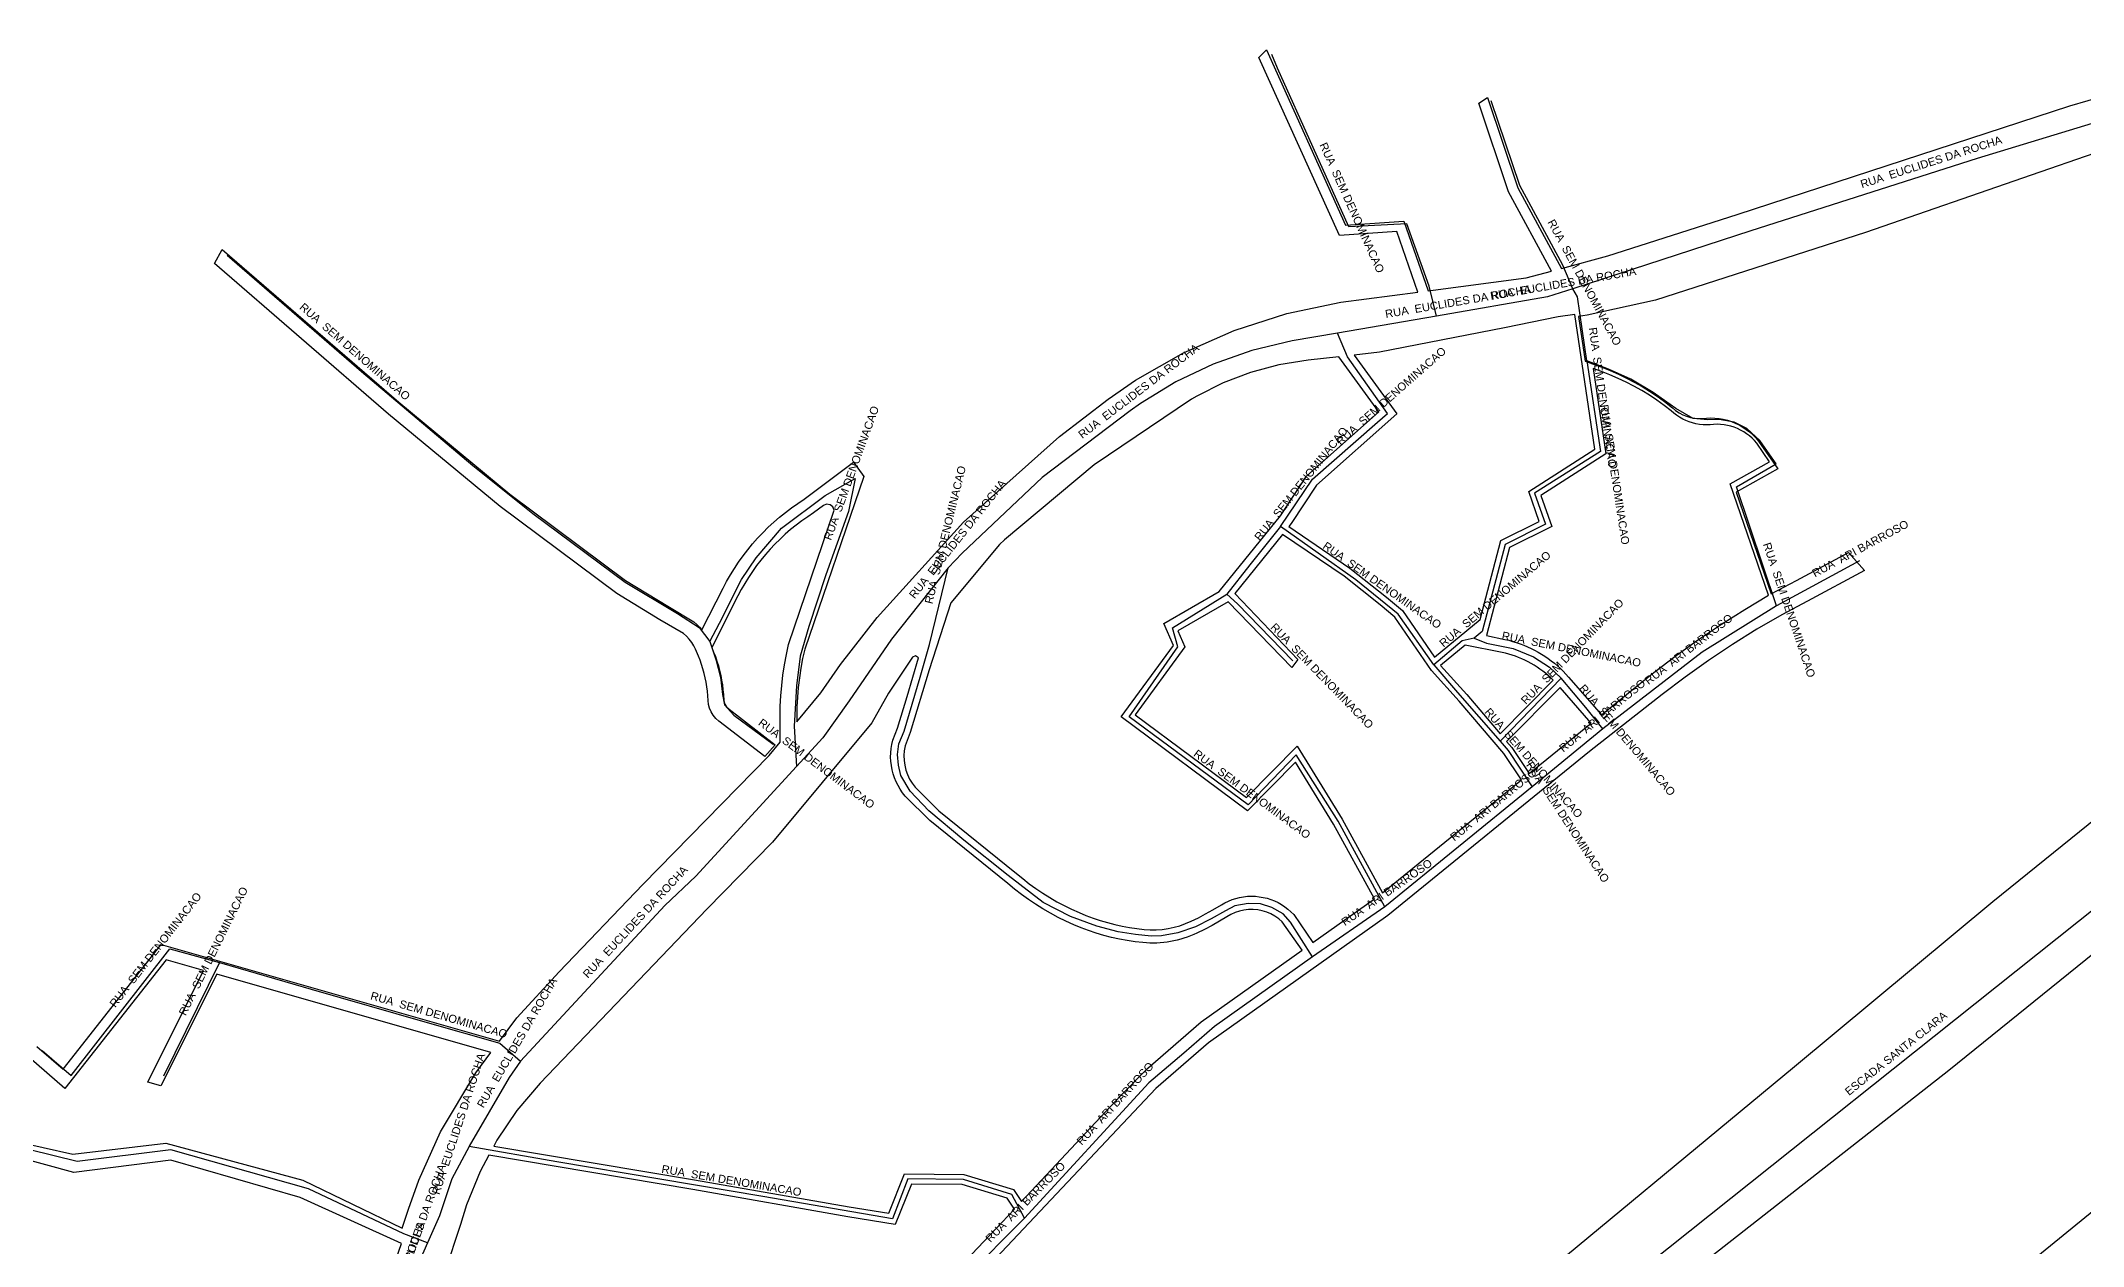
# Model space of a CAD drawing. Header units: millimetres. Extents: x 617751 to 636088, y 68402 to 77988.
# Drawn here: x 628603.1 to 628909.4, y 72111.1 to 72291.9 of the extents above; entities that cross this region are included whole.
import ezdxf

# ---------------------------------------------------------------- set-up
doc = ezdxf.new("R2010")
doc.units = ezdxf.units.MM
doc.header["$LTSCALE"] = 3
doc.header["$MEASUREMENT"] = 0
doc.layers.add('ALINHAMENTO PREDIAL', color=120, linetype='Continuous')
doc.layers.add('NOME LOGRADOURO', color=252, linetype='Continuous')
doc.styles.get("Standard").update_dxf_attribs({"font": 'arial.ttf'})

msp = doc.modelspace()

# ---------------------------------------------------------------- linework, layer by layer
at = {"layer": 'ALINHAMENTO PREDIAL'}
for points in [[(628602.5, 72141.04), (628606.45, 72137.64), (628621.15, 72156.34), (628671.9, 72141.85), (628674.52, 72145.34), (628680.85, 72152.24), (628693.4, 72165.34), (628712.33, 72184.67), (628713.98, 72186.69), (628713.98, 72190.55), (628714.01, 72192.1), (628714.09, 72193.66), (628714.22, 72195.21), (628714.4, 72196.75), (628714.64, 72198.29), (628714.93, 72199.82), (628715.26, 72201.33), (628722.07, 72221.5), (628721.88, 72221.98), (628721.47, 72222.3), (628720.96, 72222.37), (628720.48, 72222.17), (628719.01, 72221.07), (628718.12, 72220.49), (628717.24, 72219.88), (628716.39, 72219.24), (628715.56, 72218.57), (628714.75, 72217.87), (628713.97, 72217.15), (628713.21, 72216.4), (628712.48, 72215.62), (628711.78, 72214.83), (628711.1, 72214), (628710.45, 72213.16), (628709.83, 72212.29), (628709.24, 72211.4), (628708.68, 72210.5), (628708.15, 72209.57), (628707.65, 72208.63), (628703.73, 72200.87), (628704.01, 72200.2), (628704.27, 72199.51), (628704.5, 72198.82), (628704.72, 72198.12), (628704.9, 72197.42), (628705.07, 72196.71), (628705.21, 72195.99), (628705.32, 72195.27), (628705.41, 72194.54), (628705.48, 72193.82), (628705.55, 72192.88), (628705.7, 72192.4), (628705.96, 72191.97), (628706.32, 72191.62), (628713.22, 72186.31), (628711.67, 72184.53), (628704.77, 72189.85), (628704.33, 72190.26), (628703.96, 72190.72), (628703.65, 72191.24), (628703.41, 72191.78), (628703.25, 72192.36), (628703.17, 72192.95), (628703.13, 72193.63), (628703.07, 72194.32), (628702.98, 72194.99), (628702.87, 72195.67), (628702.74, 72196.34), (628702.58, 72197.01), (628702.4, 72197.67), (628702.2, 72198.32), (628701.97, 72198.97), (628701.72, 72199.6), (628701.31, 72200.61), (628701.04, 72201.14), (628700.72, 72201.65), (628700.35, 72202.13), (628699.94, 72202.57), (628699.49, 72202.96), (628695.93, 72205.03), (628689.49, 72208.97), (628672, 72222.01), (628655.27, 72235.89), (628629.14, 72258.47), (628630.3, 72260.58), (628656.79, 72237.68), (628673.45, 72223.86), (628690.81, 72210.92), (628697.12, 72207.06), (628701.05, 72204.73), (628701.48, 72204.35), (628701.89, 72203.95), (628702.26, 72203.52), (628705.42, 72209.76), (628705.95, 72210.77), (628706.52, 72211.76), (628707.12, 72212.74), (628707.76, 72213.69), (628708.42, 72214.62), (628709.12, 72215.53), (628709.84, 72216.41), (628710.6, 72217.27), (628711.38, 72218.1), (628712.19, 72218.91), (628713.03, 72219.69), (628713.9, 72220.44), (628714.79, 72221.15), (628715.7, 72221.84), (628716.63, 72222.5), (628717.59, 72223.13), (628724.98, 72228.7), (628726.54, 72226.51), (628717.67, 72200.64), (628717.35, 72199.22), (628717.09, 72197.79), (628716.87, 72196.35), (628716.7, 72194.9), (628716.58, 72193.45), (628716.51, 72192), (628716.48, 72190.55), (628716.48, 72189.74), (628720.07, 72194.11), (628723.04, 72198.34), (628728.51, 72205.38), (628741.47, 72219.66), (628755.86, 72232.5), (628763.19, 72238.14), (628767.28, 72240.96), (628774.47, 72245.08), (628782.05, 72248.42), (628789.95, 72250.96), (628798.06, 72252.65), (628809.63, 72254.18), (628806.45, 72263.24), (628797.84, 72262.66), (628785.79, 72289.36), (628786.93, 72290.49), (628798.78, 72264.23), (628807.49, 72264.82), (628811.15, 72254.38), (628825.87, 72256.32), (628829.66, 72257.34), (628823.23, 72269.21), (628818.77, 72282.53), (628820.08, 72283.35), (628824.61, 72269.81), (628831.15, 72257.74), (628838.08, 72259.59), (628857.49, 72265.83), (628907.4, 72282.11), (628921.15, 72286.09)], [(628602.5, 72141.04), (628606.45, 72137.64), (628621.15, 72156.34), (628671.9, 72141.85), (628674.52, 72145.34), (628680.85, 72152.24), (628693.4, 72165.34), (628712.33, 72184.67), (628713.98, 72186.69), (628713.98, 72190.55), (628714.01, 72192.1), (628714.09, 72193.66), (628714.22, 72195.21), (628714.4, 72196.75), (628714.64, 72198.29), (628714.93, 72199.82), (628715.26, 72201.33), (628722.07, 72221.5), (628721.88, 72221.98), (628721.47, 72222.3), (628720.96, 72222.37), (628720.48, 72222.17), (628719.01, 72221.07), (628718.12, 72220.49), (628717.24, 72219.88), (628716.39, 72219.24), (628715.56, 72218.57), (628714.75, 72217.87), (628713.97, 72217.15), (628713.21, 72216.4), (628712.48, 72215.62), (628711.78, 72214.83), (628711.1, 72214), (628710.45, 72213.16), (628709.83, 72212.29), (628709.24, 72211.4), (628708.68, 72210.5), (628708.15, 72209.57), (628707.65, 72208.63), (628703.73, 72200.87), (628704.01, 72200.2), (628704.27, 72199.51), (628704.5, 72198.82), (628704.72, 72198.12), (628704.9, 72197.42), (628705.07, 72196.71), (628705.21, 72195.99), (628705.32, 72195.27), (628705.41, 72194.54), (628705.48, 72193.82), (628705.55, 72192.88), (628705.7, 72192.4), (628705.96, 72191.97), (628706.32, 72191.62), (628713.22, 72186.31), (628711.67, 72184.53), (628704.77, 72189.85), (628704.33, 72190.26), (628703.96, 72190.72), (628703.65, 72191.24), (628703.41, 72191.78), (628703.25, 72192.36), (628703.17, 72192.95), (628703.13, 72193.63), (628703.07, 72194.32), (628702.98, 72194.99), (628702.87, 72195.67), (628702.74, 72196.34), (628702.58, 72197.01), (628702.4, 72197.67), (628702.2, 72198.32), (628701.97, 72198.97), (628701.72, 72199.6), (628701.31, 72200.61), (628701.04, 72201.14), (628700.72, 72201.65), (628700.35, 72202.13), (628699.94, 72202.57), (628699.49, 72202.96), (628695.93, 72205.03), (628689.49, 72208.97), (628672, 72222.01), (628655.27, 72235.89), (628629.14, 72258.47), (628630.3, 72260.58), (628656.79, 72237.68), (628673.45, 72223.86), (628690.81, 72210.92), (628697.12, 72207.06), (628701.05, 72204.73), (628701.48, 72204.35), (628701.89, 72203.95), (628702.26, 72203.52), (628705.42, 72209.76), (628705.95, 72210.77), (628706.52, 72211.76), (628707.12, 72212.74), (628707.76, 72213.69), (628708.42, 72214.62), (628709.12, 72215.53), (628709.84, 72216.41), (628710.6, 72217.27), (628711.38, 72218.1), (628712.19, 72218.91), (628713.03, 72219.69), (628713.9, 72220.44), (628714.79, 72221.15), (628715.7, 72221.84), (628716.63, 72222.5), (628717.59, 72223.13), (628724.98, 72228.7), (628726.54, 72226.51), (628717.67, 72200.64), (628717.35, 72199.22), (628717.09, 72197.79), (628716.87, 72196.35), (628716.7, 72194.9), (628716.58, 72193.45), (628716.51, 72192), (628716.48, 72190.55), (628716.48, 72189.74), (628720.07, 72194.11), (628723.04, 72198.34), (628728.51, 72205.38), (628741.47, 72219.66), (628755.86, 72232.5), (628763.19, 72238.14), (628767.28, 72240.96), (628774.47, 72245.08), (628782.05, 72248.42), (628789.95, 72250.96), (628798.06, 72252.65), (628809.63, 72254.18), (628806.45, 72263.24), (628797.84, 72262.66), (628785.79, 72289.36), (628786.93, 72290.49), (628798.78, 72264.23), (628807.49, 72264.82), (628811.15, 72254.38), (628825.87, 72256.32), (628829.66, 72257.34), (628823.23, 72269.21), (628818.77, 72282.53), (628820.08, 72283.35), (628824.61, 72269.81), (628831.15, 72257.74), (628838.08, 72259.59), (628857.49, 72265.83), (628907.4, 72282.11), (628921.15, 72286.09)], [(628602.5, 72141.04), (628606.45, 72137.64), (628621.15, 72156.34), (628671.9, 72141.85), (628674.52, 72145.34), (628680.85, 72152.24), (628693.4, 72165.34), (628712.33, 72184.67), (628713.98, 72186.69), (628713.98, 72190.55), (628714.01, 72192.1), (628714.09, 72193.66), (628714.22, 72195.21), (628714.4, 72196.75), (628714.64, 72198.29), (628714.93, 72199.82), (628715.26, 72201.33), (628722.07, 72221.5), (628721.88, 72221.98), (628721.47, 72222.3), (628720.96, 72222.37), (628720.48, 72222.17), (628719.01, 72221.07), (628718.12, 72220.49), (628717.24, 72219.88), (628716.39, 72219.24), (628715.56, 72218.57), (628714.75, 72217.87), (628713.97, 72217.15), (628713.21, 72216.4), (628712.48, 72215.62), (628711.78, 72214.83), (628711.1, 72214), (628710.45, 72213.16), (628709.83, 72212.29), (628709.24, 72211.4), (628708.68, 72210.5), (628708.15, 72209.57), (628707.65, 72208.63), (628703.73, 72200.87), (628704.01, 72200.2), (628704.27, 72199.51), (628704.5, 72198.82), (628704.72, 72198.12), (628704.9, 72197.42), (628705.07, 72196.71), (628705.21, 72195.99), (628705.32, 72195.27), (628705.41, 72194.54), (628705.48, 72193.82), (628705.55, 72192.88), (628705.7, 72192.4), (628705.96, 72191.97), (628706.32, 72191.62), (628713.22, 72186.31), (628711.67, 72184.53), (628704.77, 72189.85), (628704.33, 72190.26), (628703.96, 72190.72), (628703.65, 72191.24), (628703.41, 72191.78), (628703.25, 72192.36), (628703.17, 72192.95), (628703.13, 72193.63), (628703.07, 72194.32), (628702.98, 72194.99), (628702.87, 72195.67), (628702.74, 72196.34), (628702.58, 72197.01), (628702.4, 72197.67), (628702.2, 72198.32), (628701.97, 72198.97), (628701.72, 72199.6), (628701.31, 72200.61), (628701.04, 72201.14), (628700.72, 72201.65), (628700.35, 72202.13), (628699.94, 72202.57), (628699.49, 72202.96), (628695.93, 72205.03), (628689.49, 72208.97), (628672, 72222.01), (628655.27, 72235.89), (628629.14, 72258.47), (628630.3, 72260.58), (628656.79, 72237.68), (628673.45, 72223.86), (628690.81, 72210.92), (628697.12, 72207.06), (628701.05, 72204.73), (628701.48, 72204.35), (628701.89, 72203.95), (628702.26, 72203.52), (628705.42, 72209.76), (628705.95, 72210.77), (628706.52, 72211.76), (628707.12, 72212.74), (628707.76, 72213.69), (628708.42, 72214.62), (628709.12, 72215.53), (628709.84, 72216.41), (628710.6, 72217.27), (628711.38, 72218.1), (628712.19, 72218.91), (628713.03, 72219.69), (628713.9, 72220.44), (628714.79, 72221.15), (628715.7, 72221.84), (628716.63, 72222.5), (628717.59, 72223.13), (628724.98, 72228.7), (628726.54, 72226.51), (628717.67, 72200.64), (628717.35, 72199.22), (628717.09, 72197.79), (628716.87, 72196.35), (628716.7, 72194.9), (628716.58, 72193.45), (628716.51, 72192), (628716.48, 72190.55), (628716.48, 72189.74), (628720.07, 72194.11), (628723.04, 72198.34), (628728.51, 72205.38), (628741.47, 72219.66), (628755.86, 72232.5), (628763.19, 72238.14), (628767.28, 72240.96), (628774.47, 72245.08), (628782.05, 72248.42), (628789.95, 72250.96), (628798.06, 72252.65), (628809.63, 72254.18), (628806.45, 72263.24), (628797.84, 72262.66), (628785.79, 72289.36), (628786.93, 72290.49), (628798.78, 72264.23), (628807.49, 72264.82), (628811.15, 72254.38), (628825.87, 72256.32), (628829.66, 72257.34), (628823.23, 72269.21), (628818.77, 72282.53), (628820.08, 72283.35), (628824.61, 72269.81), (628831.15, 72257.74), (628838.08, 72259.59), (628857.49, 72265.83), (628907.4, 72282.11), (628921.15, 72286.09)], [(628911.14, 72275.03), (628901.58, 72271.72), (628876.72, 72263.09), (628845.25, 72252.95), (628835.02, 72250.7), (628833.7, 72250.51), (628834.69, 72243.8), (628835.96, 72243.38), (628837.22, 72242.92), (628838.46, 72242.42), (628839.68, 72241.88), (628840.89, 72241.29), (628842.07, 72240.67), (628843.23, 72240), (628844.37, 72239.3), (628845.49, 72238.56), (628846.58, 72237.78), (628847.79, 72236.82), (628848.27, 72236.42), (628848.79, 72236.08), (628849.34, 72235.79), (628849.92, 72235.55), (628850.52, 72235.38), (628851.14, 72235.27), (628851.76, 72235.22), (628852.39, 72235.23), (628852.91, 72235.28), (628853.54, 72235.3), (628854.17, 72235.28), (628854.8, 72235.22), (628855.42, 72235.11), (628856.04, 72234.96), (628856.64, 72234.76), (628857.22, 72234.53), (628857.79, 72234.25), (628858.34, 72233.94), (628858.87, 72233.59), (628859.36, 72233.2), (628859.84, 72232.78), (628860.28, 72232.33), (628860.68, 72231.84), (628863.6, 72227.69), (628857.33, 72224.19), (628862.6, 72208.92), (628866.38, 72210.95), (628874.18, 72215.15), (628876.58, 72212.44), (628868.02, 72207.85), (628864.21, 72205.79), (628860.47, 72203.63), (628856.8, 72201.34), (628853.2, 72198.95), (628849.68, 72196.44), (628846.24, 72193.83), (628835.35, 72185.3), (628805.13, 72160.71), (628778.22, 72141.6), (628770.33, 72134.77), (628743.03, 72105.84)], [(628911.14, 72275.03), (628901.58, 72271.72), (628876.72, 72263.09), (628845.25, 72252.95), (628835.02, 72250.7), (628833.7, 72250.51), (628834.69, 72243.8), (628835.96, 72243.38), (628837.22, 72242.92), (628838.46, 72242.42), (628839.68, 72241.88), (628840.89, 72241.29), (628842.07, 72240.67), (628843.23, 72240), (628844.37, 72239.3), (628845.49, 72238.56), (628846.58, 72237.78), (628847.79, 72236.82), (628848.27, 72236.42), (628848.79, 72236.08), (628849.34, 72235.79), (628849.92, 72235.55), (628850.52, 72235.38), (628851.14, 72235.27), (628851.76, 72235.22), (628852.39, 72235.23), (628852.91, 72235.28), (628853.54, 72235.3), (628854.17, 72235.28), (628854.8, 72235.22), (628855.42, 72235.11), (628856.04, 72234.96), (628856.64, 72234.76), (628857.22, 72234.53), (628857.79, 72234.25), (628858.34, 72233.94), (628858.87, 72233.59), (628859.36, 72233.2), (628859.84, 72232.78), (628860.28, 72232.33), (628860.68, 72231.84), (628863.6, 72227.69), (628857.33, 72224.19), (628862.6, 72208.92), (628866.38, 72210.95), (628874.18, 72215.15), (628876.58, 72212.44), (628868.02, 72207.85), (628864.21, 72205.79), (628860.47, 72203.63), (628856.8, 72201.34), (628853.2, 72198.95), (628849.68, 72196.44), (628846.24, 72193.83), (628835.35, 72185.3), (628805.13, 72160.71), (628778.22, 72141.6), (628770.33, 72134.77), (628743.03, 72105.84)], [(628911.14, 72275.03), (628901.58, 72271.72), (628876.72, 72263.09), (628845.25, 72252.95), (628835.02, 72250.7), (628833.7, 72250.51), (628834.69, 72243.8), (628835.96, 72243.38), (628837.22, 72242.92), (628838.46, 72242.42), (628839.68, 72241.88), (628840.89, 72241.29), (628842.07, 72240.67), (628843.23, 72240), (628844.37, 72239.3), (628845.49, 72238.56), (628846.58, 72237.78), (628847.79, 72236.82), (628848.27, 72236.42), (628848.79, 72236.08), (628849.34, 72235.79), (628849.92, 72235.55), (628850.52, 72235.38), (628851.14, 72235.27), (628851.76, 72235.22), (628852.39, 72235.23), (628852.91, 72235.28), (628853.54, 72235.3), (628854.17, 72235.28), (628854.8, 72235.22), (628855.42, 72235.11), (628856.04, 72234.96), (628856.64, 72234.76), (628857.22, 72234.53), (628857.79, 72234.25), (628858.34, 72233.94), (628858.87, 72233.59), (628859.36, 72233.2), (628859.84, 72232.78), (628860.28, 72232.33), (628860.68, 72231.84), (628863.6, 72227.69), (628857.33, 72224.19), (628862.6, 72208.92), (628866.38, 72210.95), (628874.18, 72215.15), (628876.58, 72212.44), (628868.02, 72207.85), (628864.21, 72205.79), (628860.47, 72203.63), (628856.8, 72201.34), (628853.2, 72198.95), (628849.68, 72196.44), (628846.24, 72193.83), (628835.35, 72185.3), (628805.13, 72160.71), (628778.22, 72141.6), (628770.33, 72134.77), (628743.03, 72105.84)], [(628833.17, 72250.83), (628830.68, 72250.49), (628822.61, 72248.83), (628803.88, 72245.16), (628800.04, 72244.74), (628806.44, 72235.94), (628794.44, 72225.24), (628790.63, 72219.46), (628790.27, 72219.01), (628799.43, 72212.79), (628804.9, 72208.45), (628807.3, 72206.45), (628812.12, 72199.42), (628818.98, 72205.07), (628822.06, 72216.93), (628827.83, 72219.79), (628826.24, 72224.3), (628836.16, 72230.64), (628833.17, 72250.83)], [(628833.17, 72250.83), (628830.68, 72250.49), (628822.61, 72248.83), (628803.88, 72245.16), (628800.04, 72244.74), (628806.44, 72235.94), (628794.44, 72225.24), (628790.63, 72219.46), (628790.27, 72219.01), (628799.43, 72212.79), (628804.9, 72208.45), (628807.3, 72206.45), (628812.12, 72199.42), (628818.98, 72205.07), (628822.06, 72216.93), (628827.83, 72219.79), (628826.24, 72224.3), (628836.16, 72230.64), (628833.17, 72250.83)], [(628797.76, 72244.49), (628793.16, 72243.97), (628788.79, 72243.28), (628784.52, 72242.14), (628780.4, 72240.56), (628776.46, 72238.56), (628775.68, 72238.1), (628761.1, 72228.3), (628747.63, 72217.04), (628746.86, 72216.32), (628739.59, 72207.58), (628736.32, 72197.52), (628733.46, 72188.13), (628732.71, 72186.12), (628732.59, 72185.4), (628732.54, 72184.67), (628732.57, 72183.94), (628732.66, 72183.22), (628732.84, 72182.51), (628733.08, 72181.82), (628733.39, 72181.16), (628733.77, 72180.54), (628734.21, 72179.95), (628737.76, 72176.4), (628749.43, 72167.02), (628750.37, 72166.23), (628751.35, 72165.47), (628752.35, 72164.74), (628753.37, 72164.05), (628754.42, 72163.39), (628755.49, 72162.77), (628756.58, 72162.19), (628757.68, 72161.64), (628758.81, 72161.13), (628759.85, 72160.7), (628760.91, 72160.31), (628761.98, 72159.95), (628763.06, 72159.64), (628764.15, 72159.35), (628765.25, 72159.11), (628766.35, 72158.91), (628767.47, 72158.74), (628768.59, 72158.61), (628769.49, 72158.55), (628770.39, 72158.55), (628771.29, 72158.62), (628772.19, 72158.74), (628773.07, 72158.93), (628773.94, 72159.17), (628774.79, 72159.48), (628775.62, 72159.83), (628776.72, 72160.37), (628777.79, 72160.94), (628778.86, 72161.53), (628780.15, 72162.32), (628780.67, 72162.61), (628781.2, 72162.87), (628781.75, 72163.09), (628782.32, 72163.27), (628782.89, 72163.41), (628783.47, 72163.52), (628784.06, 72163.58), (628784.66, 72163.6), (628785.25, 72163.58), (628785.84, 72163.52), (628786.42, 72163.42), (628787, 72163.28), (628787.56, 72163.1), (628788.11, 72162.89), (628788.65, 72162.63), (628789.17, 72162.34), (628789.66, 72162.02), (628790.13, 72161.66), (628790.58, 72161.27), (628791, 72160.85), (628793.89, 72156.67), (628803.11, 72163.21), (628796.96, 72174.4), (628791.26, 72183.67), (628784.09, 72176.38), (628765.14, 72190.49), (628772.95, 72201.19), (628771.53, 72204.48), (628779.84, 72209.28), (628789.02, 72220.64), (628792.92, 72226.56), (628803.76, 72236.23), (628797.76, 72244.49)], [(628797.76, 72244.49), (628793.16, 72243.97), (628788.79, 72243.28), (628784.52, 72242.14), (628780.4, 72240.56), (628776.46, 72238.56), (628775.68, 72238.1), (628761.1, 72228.3), (628747.63, 72217.04), (628746.86, 72216.32), (628739.59, 72207.58), (628736.32, 72197.52), (628733.46, 72188.13), (628732.71, 72186.12), (628732.59, 72185.4), (628732.54, 72184.67), (628732.57, 72183.94), (628732.66, 72183.22), (628732.84, 72182.51), (628733.08, 72181.82), (628733.39, 72181.16), (628733.77, 72180.54), (628734.21, 72179.95), (628737.76, 72176.4), (628749.43, 72167.02), (628750.37, 72166.23), (628751.35, 72165.47), (628752.35, 72164.74), (628753.37, 72164.05), (628754.42, 72163.39), (628755.49, 72162.77), (628756.58, 72162.19), (628757.68, 72161.64), (628758.81, 72161.13), (628759.85, 72160.7), (628760.91, 72160.31), (628761.98, 72159.95), (628763.06, 72159.64), (628764.15, 72159.35), (628765.25, 72159.11), (628766.35, 72158.91), (628767.47, 72158.74), (628768.59, 72158.61), (628769.49, 72158.55), (628770.39, 72158.55), (628771.29, 72158.62), (628772.19, 72158.74), (628773.07, 72158.93), (628773.94, 72159.17), (628774.79, 72159.48), (628775.62, 72159.83), (628776.72, 72160.37), (628777.79, 72160.94), (628778.86, 72161.53), (628780.15, 72162.32), (628780.67, 72162.61), (628781.2, 72162.87), (628781.75, 72163.09), (628782.32, 72163.27), (628782.89, 72163.41), (628783.47, 72163.52), (628784.06, 72163.58), (628784.66, 72163.6), (628785.25, 72163.58), (628785.84, 72163.52), (628786.42, 72163.42), (628787, 72163.28), (628787.56, 72163.1), (628788.11, 72162.89), (628788.65, 72162.63), (628789.17, 72162.34), (628789.66, 72162.02), (628790.13, 72161.66), (628790.58, 72161.27), (628791, 72160.85), (628793.89, 72156.67), (628803.11, 72163.21), (628796.96, 72174.4), (628791.26, 72183.67), (628784.09, 72176.38), (628765.14, 72190.49), (628772.95, 72201.19), (628771.53, 72204.48), (628779.84, 72209.28), (628789.02, 72220.64), (628792.92, 72226.56), (628803.76, 72236.23), (628797.76, 72244.49)], [(628819.91, 72202.66), (628822.66, 72202.09), (628823.24, 72201.96), (628823.81, 72201.8), (628824.38, 72201.63), (628824.94, 72201.44), (628825.5, 72201.23), (628826.05, 72201), (628826.59, 72200.75), (628827.12, 72200.48), (628827.64, 72200.2), (628828.15, 72199.9), (628828.65, 72199.58), (628829.15, 72199.24), (628829.62, 72198.89), (628830.09, 72198.52), (628830.55, 72198.14), (628830.99, 72197.74), (628831.41, 72197.33), (628831.83, 72196.9), (628832.22, 72196.46), (628837.15, 72190.81), (628842.48, 72195.15), (628845.02, 72197.14), (628848.33, 72199.66), (628851.7, 72202.07), (628855.14, 72204.39), (628858.65, 72206.6), (628862.22, 72208.71), (628856.45, 72225.44), (628862.37, 72228.74), (628860.43, 72231.5), (628860.09, 72231.9), (628859.73, 72232.27), (628859.33, 72232.62), (628858.92, 72232.94), (628858.48, 72233.23), (628858.02, 72233.49), (628857.55, 72233.71), (628857.06, 72233.91), (628856.56, 72234.07), (628856.05, 72234.19), (628855.54, 72234.28), (628855.01, 72234.33), (628854.49, 72234.35), (628853.97, 72234.33), (628853.44, 72234.28), (628852.91, 72234.26), (628852.38, 72234.28), (628851.85, 72234.34), (628851.32, 72234.43), (628850.81, 72234.55), (628850.3, 72234.72), (628849.8, 72234.91), (628849.33, 72235.14), (628848.86, 72235.41), (628848.42, 72235.7), (628848, 72236.03), (628847.6, 72236.38), (628846.54, 72237.19), (628845.45, 72237.97), (628844.33, 72238.7), (628843.19, 72239.4), (628842.02, 72240.05), (628840.83, 72240.67), (628839.63, 72241.24), (628838.4, 72241.77), (628837.15, 72242.25), (628835.89, 72242.7), (628837.78, 72229.9), (628828.05, 72223.67), (628829.69, 72219.04), (628823.34, 72215.89), (628819.91, 72202.66)], [(628781.16, 72207.74), (628773.64, 72203.39), (628774.67, 72201), (628767.23, 72190.8), (628783.94, 72178.37), (628791.53, 72186.09), (628798.25, 72175.15), (628804.33, 72164.11), (628825.17, 72181.06), (628822.49, 72184.98), (628815.82, 72192.83), (628811.67, 72197.43), (628806.18, 72205.43), (628803.95, 72207.29), (628798.54, 72211.58), (628789.32, 72217.83), (628782.15, 72208.96), (628791.64, 72199.08), (628790.7, 72197.91), (628781.16, 72207.74)], [(628821.95, 72187.93), (628829.92, 72195.99), (628829.55, 72196.35), (628829.16, 72196.7), (628828.76, 72197.03), (628828.35, 72197.35), (628827.93, 72197.66), (628827.5, 72197.95), (628827.06, 72198.22), (628826.61, 72198.49), (628826.15, 72198.73), (628825.68, 72198.97), (628825.21, 72199.18), (628824.73, 72199.38), (628824.24, 72199.57), (628823.75, 72199.73), (628823.25, 72199.89), (628822.75, 72200.02), (628822.24, 72200.14), (628816.71, 72201.25), (628812.99, 72198.2), (628816.95, 72193.82), (628821.95, 72187.93)], [(628671.51, 72127.01), (628671.03, 72126.13), (628701.14, 72121.06), (628724.36, 72116.99), (628730.3, 72116.05), (628732.64, 72121.94), (628741.51, 72121.86), (628748.99, 72119.6), (628750.18, 72117.79), (628765.01, 72133.67), (628769.11, 72137.82), (628777.12, 72144.77), (628792.27, 72155.52), (628789.29, 72159.76), (628788.76, 72160.21), (628788.19, 72160.61), (628787.59, 72160.94), (628786.95, 72161.22), (628786.29, 72161.42), (628785.61, 72161.55), (628784.91, 72161.61), (628784.22, 72161.6), (628783.53, 72161.52), (628782.86, 72161.36), (628782.2, 72161.13), (628781.57, 72160.84), (628780.98, 72160.48), (628779.88, 72159.83), (628778.76, 72159.2), (628777.62, 72158.6), (628776.47, 72158.04), (628776, 72157.83), (628775.52, 72157.63), (628775.03, 72157.45), (628774.54, 72157.28), (628774.05, 72157.13), (628773.54, 72157), (628773.04, 72156.89), (628772.53, 72156.79), (628772.02, 72156.71), (628771.5, 72156.64), (628770.98, 72156.6), (628770.47, 72156.57), (628769.95, 72156.56), (628769.43, 72156.57), (628768.91, 72156.59), (628768.39, 72156.63), (628767.21, 72156.77), (628766.02, 72156.95), (628764.85, 72157.16), (628763.68, 72157.42), (628762.53, 72157.72), (628761.38, 72158.06), (628760.25, 72158.44), (628759.13, 72158.85), (628758.02, 72159.31), (628756.84, 72159.84), (628755.67, 72160.42), (628754.53, 72161.03), (628753.4, 72161.69), (628752.3, 72162.38), (628751.23, 72163.1), (628750.18, 72163.87), (628749.15, 72164.66), (628748.15, 72165.5), (628736.43, 72174.92), (628732.75, 72178.61), (628732.35, 72179.1), (628731.99, 72179.63), (628731.67, 72180.18), (628731.38, 72180.75), (628731.14, 72181.34), (628730.93, 72181.94), (628730.77, 72182.56), (628730.66, 72183.19), (628730.58, 72183.82), (628730.55, 72184.46), (628730.57, 72185.1), (628730.63, 72185.73), (628730.73, 72186.36), (628730.88, 72186.98), (628731.59, 72188.79), (628733.03, 72193.52), (628734.71, 72199.34), (628734.29, 72199.64), (628733.83, 72199.42), (628730.24, 72194.02), (628727.71, 72189.57), (628712.86, 72171.68), (628703.01, 72161.66), (628677.98, 72135.54), (628674.52, 72131.45), (628671.51, 72127.01)], [(628822.92, 72186.78), (628823.69, 72185.89), (628826.33, 72182.01), (628835.6, 72189.55), (628830.94, 72194.89), (628822.92, 72186.78)], [(628914.41, 71957.36), (628878.2, 72002.08), (628852.14, 72034.6), (628820.14, 72075.48), (628819, 72077.4), (628818.08, 72079.43), (628817.36, 72081.54), (628816.88, 72083.71), (628816.62, 72085.93), (628816.6, 72088.16), (628816.8, 72090.38), (628817.24, 72092.56), (628817.91, 72094.69), (628818.79, 72096.74), (628819.89, 72098.68), (628821.18, 72100.5), (628822.17, 72101.66), (628866.09, 72138.06), (628895.84, 72162.78), (628924.42, 72185.91)], [(628914.41, 71957.36), (628878.2, 72002.08), (628852.14, 72034.6), (628820.14, 72075.48), (628819, 72077.4), (628818.08, 72079.43), (628817.36, 72081.54), (628816.88, 72083.71), (628816.62, 72085.93), (628816.6, 72088.16), (628816.8, 72090.38), (628817.24, 72092.56), (628817.91, 72094.69), (628818.79, 72096.74), (628819.89, 72098.68), (628821.18, 72100.5), (628822.17, 72101.66), (628866.09, 72138.06), (628895.84, 72162.78), (628924.42, 72185.91)], [(628914.41, 71957.36), (628878.2, 72002.08), (628852.14, 72034.6), (628820.14, 72075.48), (628819, 72077.4), (628818.08, 72079.43), (628817.36, 72081.54), (628816.88, 72083.71), (628816.62, 72085.93), (628816.6, 72088.16), (628816.8, 72090.38), (628817.24, 72092.56), (628817.91, 72094.69), (628818.79, 72096.74), (628819.89, 72098.68), (628821.18, 72100.5), (628822.17, 72101.66), (628866.09, 72138.06), (628895.84, 72162.78), (628924.42, 72185.91)], [(628936.82, 72175.91), (628889.23, 72137.48), (628835.68, 72095.51), (628834.91, 72094.89), (628834.21, 72094.2), (628833.58, 72093.44), (628833.04, 72092.61), (628832.59, 72091.74), (628832.23, 72090.82), (628831.97, 72089.87), (628831.81, 72088.89), (628831.75, 72087.91), (628831.8, 72086.92), (628831.95, 72085.95), (628832.2, 72084.99), (628832.55, 72084.07), (628832.99, 72083.19), (628833.52, 72082.36), (628834.14, 72081.59), (628847.81, 72065.69), (628848.33, 72065.64), (628848.8, 72065.85), (628956.65, 72153.73)], [(628936.82, 72175.91), (628889.23, 72137.48), (628835.68, 72095.51), (628834.91, 72094.89), (628834.21, 72094.2), (628833.58, 72093.44), (628833.04, 72092.61), (628832.59, 72091.74), (628832.23, 72090.82), (628831.97, 72089.87), (628831.81, 72088.89), (628831.75, 72087.91), (628831.8, 72086.92), (628831.95, 72085.95), (628832.2, 72084.99), (628832.55, 72084.07), (628832.99, 72083.19), (628833.52, 72082.36), (628834.14, 72081.59), (628847.81, 72065.69), (628848.33, 72065.64), (628848.8, 72065.85), (628956.65, 72153.73)], [(628936.82, 72175.91), (628889.23, 72137.48), (628835.68, 72095.51), (628834.91, 72094.89), (628834.21, 72094.2), (628833.58, 72093.44), (628833.04, 72092.61), (628832.59, 72091.74), (628832.23, 72090.82), (628831.97, 72089.87), (628831.81, 72088.89), (628831.75, 72087.91), (628831.8, 72086.92), (628831.95, 72085.95), (628832.2, 72084.99), (628832.55, 72084.07), (628832.99, 72083.19), (628833.52, 72082.36), (628834.14, 72081.59), (628847.81, 72065.69), (628848.33, 72065.64), (628848.8, 72065.85), (628956.65, 72153.73)], [(628590.06, 72128.92), (628607.94, 72124.9), (628621.88, 72126.56), (628642.4, 72121.02), (628657.29, 72113.8), (628658.25, 72116.65), (628659.8, 72121.01), (628663.06, 72128.26), (628668.34, 72137.1), (628670.62, 72140.14), (628629.49, 72151.88), (628621.12, 72135.16), (628619.17, 72135.73), (628627.53, 72152.44), (628621.89, 72154.05), (628606.72, 72134.75), (628601.3, 72139.44)], [(628590.06, 72128.92), (628607.94, 72124.9), (628621.88, 72126.56), (628642.4, 72121.02), (628657.29, 72113.8), (628658.25, 72116.65), (628659.8, 72121.01), (628663.06, 72128.26), (628668.34, 72137.1), (628670.62, 72140.14), (628629.49, 72151.88), (628621.12, 72135.16), (628619.17, 72135.73), (628627.53, 72152.44), (628621.89, 72154.05), (628606.72, 72134.75), (628601.3, 72139.44)], [(628590.06, 72128.92), (628607.94, 72124.9), (628621.88, 72126.56), (628642.4, 72121.02), (628657.29, 72113.8), (628658.25, 72116.65), (628659.8, 72121.01), (628663.06, 72128.26), (628668.34, 72137.1), (628670.62, 72140.14), (628629.49, 72151.88), (628621.12, 72135.16), (628619.17, 72135.73), (628627.53, 72152.44), (628621.89, 72154.05), (628606.72, 72134.75), (628601.3, 72139.44)], [(628598.97, 72080.55), (628651.62, 72095.43), (628651.83, 72096.01), (628608.75, 72083.84), (628603.49, 72091.42), (628604.58, 72092.48), (628609.38, 72085.57), (628652.43, 72097.73), (628652.88, 72099.01), (628657.22, 72111.49), (628642.01, 72118.4), (628622.62, 72124.01), (628608.08, 72122.15), (628590.69, 72126.89)], [(628660.98, 72099.05), (628682.04, 72100.05), (628696.63, 72102.32), (628736.99, 72104.05), (628737.45, 72104.32), (628746.26, 72113.65), (628749.12, 72116.67), (628748.03, 72118.32), (628741.28, 72120.36), (628733.66, 72120.43), (628731.25, 72114.38), (628724.12, 72115.51), (628700.89, 72119.59), (628670.29, 72124.74), (628668.98, 72122.29), (628666.96, 72117.33), (628666.03, 72114.37), (628661.35, 72100.18), (628660.98, 72099.05)]]:
    msp.add_lwpolyline(points, dxfattribs=at)
at = {"layer": 'NOME LOGRADOURO'}
for points in [[(628812.42, 72250.58), (628811.29, 72255.07), (628807.98, 72264.43), (628799.28, 72263.96), (628788.56, 72287.76), (628787.72, 72289.78)], [(628812.42, 72250.58), (628811.29, 72255.07), (628807.98, 72264.43), (628799.28, 72263.96), (628788.56, 72287.76), (628787.72, 72289.78)], [(628949.37, 72291.85), (628945.23, 72289.96), (628932.25, 72285.22), (628918.85, 72281.86), (628917.64, 72281.56), (628893.48, 72274.23), (628859.54, 72263.37), (628832.87, 72254.68)], [(628949.37, 72291.85), (628945.23, 72289.96), (628932.25, 72285.22), (628918.85, 72281.86), (628917.64, 72281.56), (628893.48, 72274.23), (628859.54, 72263.37), (628832.87, 72254.68)], [(628832.87, 72254.68), (628831.37, 72258.24), (628824.91, 72270.15), (628820.59, 72282.84)], [(628832.87, 72254.68), (628831.37, 72258.24), (628824.91, 72270.15), (628820.59, 72282.84)], [(628631.07, 72259.71), (628651.21, 72242.27), (628667.91, 72228.17), (628676.9, 72220.98), (628690.74, 72210.7), (628698.58, 72205.99), (628701.83, 72203.88), (628703.42, 72201.78)], [(628631.07, 72259.71), (628651.21, 72242.27), (628667.91, 72228.17), (628676.9, 72220.98), (628690.74, 72210.7), (628698.58, 72205.99), (628701.83, 72203.88), (628703.42, 72201.78)], [(628832.87, 72254.68), (628829.08, 72253.45), (628812.42, 72250.58)], [(628832.87, 72254.68), (628829.08, 72253.45), (628812.42, 72250.58)], [(628834.93, 72243.86), (628833.57, 72253.46), (628832.87, 72254.68)], [(628834.93, 72243.86), (628833.57, 72253.46), (628832.87, 72254.68)], [(628812.42, 72250.58), (628797.55, 72248.02)], [(628812.42, 72250.58), (628797.55, 72248.02)], [(628797.55, 72248.02), (628790.76, 72246.85), (628784.74, 72245.42), (628778.91, 72243.36), (628773.32, 72240.71), (628768.04, 72237.48), (628766.46, 72236.36), (628753.3, 72226.36), (628741.26, 72215.04), (628739.18, 72212.83)], [(628797.55, 72248.02), (628790.76, 72246.85), (628784.74, 72245.42), (628778.91, 72243.36), (628773.32, 72240.71), (628768.04, 72237.48), (628766.46, 72236.36), (628753.3, 72226.36), (628741.26, 72215.04), (628739.18, 72212.83)], [(628789, 72219.01), (628793.82, 72226.11), (628803.55, 72234.67), (628805.05, 72235.98), (628799.07, 72244.47), (628797.55, 72248.02)], [(628789, 72219.01), (628793.82, 72226.11), (628803.55, 72234.67), (628805.05, 72235.98), (628799.07, 72244.47), (628797.55, 72248.02)], [(628834.93, 72243.86), (628837.02, 72230.28), (628827.13, 72224.03), (628828.76, 72219.36), (628822.69, 72216.32), (628819.28, 72203.29), (628818.07, 72202.27)], [(628834.93, 72243.86), (628837.02, 72230.28), (628827.13, 72224.03), (628828.76, 72219.36), (628822.69, 72216.32), (628819.28, 72203.29), (628818.07, 72202.27)], [(628863.41, 72207.13), (628857.4, 72224.99), (628863.36, 72228.44), (628860.88, 72231.92), (628858.93, 72233.7), (628857.05, 72234.68), (628854.82, 72235.06), (628853.11, 72235.02), (628850.91, 72235.24), (628848.29, 72236.74), (628844.91, 72239.11), (628841.53, 72241.1), (628838.22, 72242.6), (628834.93, 72243.86)], [(628863.41, 72207.13), (628857.4, 72224.99), (628863.36, 72228.44), (628860.88, 72231.92), (628858.93, 72233.7), (628857.05, 72234.68), (628854.82, 72235.06), (628853.11, 72235.02), (628850.91, 72235.24), (628848.29, 72236.74), (628844.91, 72239.11), (628841.53, 72241.1), (628838.22, 72242.6), (628834.93, 72243.86)], [(628703.42, 72201.78), (628704.89, 72204.52), (628708.21, 72211.08), (628710.37, 72214.33), (628714.2, 72218.79), (628720.76, 72223.69), (628725.22, 72226.24), (628724.26, 72221.27), (628720.82, 72211.78), (628718.27, 72204.01), (628717, 72199.56), (628716.43, 72195.15), (628716.11, 72189.1), (628716.45, 72183.04)], [(628789, 72219.01), (628784.42, 72213.28), (628780.99, 72208.9)], [(628811.99, 72198.28), (628806.67, 72205.88), (628800.31, 72211.04), (628789, 72219.01)], [(628875.85, 72213.86), (628863.41, 72207.13)], [(628739.18, 72212.83), (628730.68, 72202.14), (628724.35, 72192.88), (628720.41, 72187.35), (628716.45, 72183.04)], [(628793.84, 72154.49), (628790.54, 72159.71), (628789.43, 72160.94), (628787.73, 72161.89), (628786.04, 72162.43), (628784.15, 72162.51), (628782.19, 72162.16), (628780.78, 72161.4), (628778.63, 72160.22), (628776.29, 72159.01), (628773.62, 72158.08), (628771.18, 72157.63), (628769.63, 72157.61), (628767.27, 72157.87), (628764.67, 72158.23), (628761.47, 72159.11), (628757.53, 72160.54), (628753.44, 72162.67), (628748.17, 72166.7), (628741.55, 72171.98), (628736.28, 72176.37), (628733.46, 72179.35), (628732.1, 72181.7), (628731.74, 72183.23), (628731.59, 72184.85), (628731.76, 72186.45), (628732.57, 72188.33), (628734.96, 72196.43), (628736.37, 72201.35), (628739.18, 72212.83)], [(628804.66, 72162.02), (628797.64, 72174.84), (628791.38, 72184.77), (628784.19, 72177.31), (628766.33, 72190.49), (628773.63, 72200.96), (628772.81, 72203.85), (628780.99, 72208.9)], [(628780.99, 72208.9), (628782.55, 72207.41), (628790.85, 72198.86)], [(628863.41, 72207.13), (628852.27, 72200.19), (628837.36, 72188.68)], [(628703.42, 72201.78), (628704.38, 72198.91), (628705.02, 72196.43), (628705.34, 72193.82), (628705.65, 72192.29), (628707.06, 72190.76), (628712.92, 72186.37)], [(628818.07, 72202.27), (628816.24, 72201.88), (628811.99, 72198.28)], [(628818.07, 72202.27), (628819.93, 72201.53), (628823.92, 72200.74), (628826.95, 72199.49), (628829.38, 72197.93), (628831.1, 72196.27)], [(628811.99, 72198.28), (628815.57, 72194.15), (628821.98, 72186.85)], [(628831.1, 72196.27), (628821.98, 72186.85)], [(628837.36, 72188.68), (628834.8, 72191.89), (628831.1, 72196.27)], [(628837.36, 72188.68), (628826.75, 72179.98)], [(628821.98, 72186.85), (628823.18, 72185.46), (628826.75, 72179.98)], [(628716.45, 72183.04), (628701.34, 72166.62), (628696.71, 72162.19), (628675.06, 72138.85)], [(628826.75, 72179.98), (628804.66, 72162.02)], [(628917.77, 72167.06), (628831.98, 72098.65), (628830.98, 72097.99), (628829.81, 72097.05), (628828.74, 72095.99), (628827.79, 72094.82), (628826.96, 72093.56), (628826.27, 72092.23), (628825.73, 72090.82), (628825.33, 72089.37), (628825.09, 72087.89), (628825.01, 72086.38), (628825.08, 72084.88), (628825.31, 72083.39), (628825.69, 72081.94), (628826.23, 72080.53), (628826.9, 72079.19), (628827.72, 72077.92), (628828.66, 72076.75), (628839.04, 72062.42)], [(628804.66, 72162.02), (628793.84, 72154.49)], [(628603.32, 72140.47), (628607.66, 72136.69), (628622.44, 72155.69), (628629.93, 72153.65)], [(628629.93, 72153.65), (628621.53, 72136.61)], [(628629.93, 72153.65), (628643.65, 72149.63), (628660.68, 72144.74), (628671.97, 72141.54), (628675.06, 72138.85)], [(628793.84, 72154.49), (628779.1, 72144.04), (628774.51, 72140.04), (628769.26, 72135.63), (628750.64, 72115.33)], [(628675.06, 72138.85), (628673.34, 72136.39), (628667.37, 72126.09)], [(628661.12, 72111.6), (628657.57, 72112.95), (628643.27, 72119.71), (628622.61, 72125.56), (628608.59, 72123.8), (628590.88, 72128.17), (628565.71, 72128.03), (628550.84, 72127.61), (628542.04, 72127.4), (628534.85, 72129.02)], [(628667.36, 72126.07), (628664.73, 72121.19), (628662.92, 72115.68), (628661.12, 72111.6)], [(628750.64, 72115.33), (628748.72, 72118.86), (628741.49, 72121.09), (628733.14, 72121.19), (628730.84, 72115.19), (628711.4, 72118.54), (628680.52, 72123.75), (628667.36, 72126.07)], [(628750.64, 72115.33), (628741.8, 72106.43), (628739.84, 72103.81), (628739.84, 72102.02)], [(628661.12, 72111.6), (628659.11, 72107.06), (628655.42, 72096.88)]]:
    msp.add_lwpolyline(points, dxfattribs=at)

# ---------------------------------------------------------------- texts
for s, rotation, p in [('RUA  EUCLIDES DA ROCHA', 17.74, (628876.21, 72269.75)), ('RUA  EUCLIDES DA ROCHA', 17.74, (628876.21, 72269.75)), ('RUA  SEM DENOMINACAO', 294.2509, (628794.83, 72276.27)), ('RUA  SEM DENOMINACAO', 294.2509, (628794.83, 72276.27)), ('RUA  SEM DENOMINACAO', 298.4736, (628829.02, 72264.67)), ('RUA  SEM DENOMINACAO', 298.4736, (628829.02, 72264.67)), ('RUA  EUCLIDES DA ROCHA', 9.77, (628820.58, 72253)), ('RUA  EUCLIDES DA ROCHA', 9.77, (628820.58, 72253)), ('RUA  EUCLIDES DA ROCHA', 9.77, (628804.82, 72250.28)), ('RUA  EUCLIDES DA ROCHA', 9.77, (628804.82, 72250.28)), ('RUA  SEM DENOMINACAO', 319.0883, (628641.8, 72251.75)), ('RUA  SEM DENOMINACAO', 319.0883, (628641.8, 72251.75)), ('RUA  SEM DENOMINACAO', 278.0633, (628835.24, 72248.8)), ('RUA  SEM DENOMINACAO', 278.0633, (628835.24, 72248.8)), ('RUA  EUCLIDES DA ROCHA', 37.23, (628759.28, 72232.15)), ('RUA  EUCLIDES DA ROCHA', 37.23, (628759.28, 72232.15)), ('RUA  SEM DENOMINACAO', 41.3399, (628798.03, 72231.14)), ('RUA  SEM DENOMINACAO', 41.3399, (628798.03, 72231.14)), ('RUA  SEM DENOMINACAO', 70.0676, (628721.6, 72216.87)), ('RUA  SEM DENOMINACAO', 278.7236, (628836.96, 72237.22)), ('RUA  SEM DENOMINACAO', 278.7236, (628836.96, 72237.22)), ('RUA  SEM DENOMINACAO', 51.3241, (628785.93, 72216.77)), ('RUA  EUCLIDES DA ROCHA', 51.51, (628734.15, 72208.1)), ('RUA  SEM DENOMINACAO', 76.2174, (628736.8, 72207.33)), ('RUA  ARI BARROSO', 28.3913, (628869.16, 72211.37)), ('RUA  SEM DENOMINACAO', 324.8292, (628795.24, 72215.84)), ('RUA  SEM DENOMINACAO', 288.6117, (628861.35, 72216.38)), ('RUA  SEM DENOMINACAO', 288.6117, (628861.35, 72216.38)), ('RUA  SEM DENOMINACAO', 40.2199, (628813.47, 72200.84)), ('RUA  SEM DENOMINACAO', 45.9193, (628825.82, 72192.25)), ('RUA  SEM DENOMINACAO', 314.1433, (628787.42, 72203.83)), ('RUA  ARI BARROSO', 37.6521, (628844.21, 72195.23)), ('RUA  SEM DENOMINACAO', 348.6959, (628822.12, 72202.12)), ('RUA  ARI BARROSO', 39.3431, (628831.42, 72185.11)), ('RUA  SEM DENOMINACAO', 310.2047, (628833.71, 72194.72)), ('RUA  SEM DENOMINACAO', 311.2343, (628819.53, 72191.16)), ('RUA  SEM DENOMINACAO', 323.1462, (628710.59, 72189.36)), ('RUA  SEM DENOMINACAO', 323.5879, (628775.86, 72184.7)), ('RUA  ARI BARROSO', 39.1279, (628815.07, 72171.78)), ('RUA  SEM DENOMINACAO', 303.0943, (628825.8, 72183.27)), ('RUA  EUCLIDES DA ROCHA', 47.15, (628685.16, 72151.2)), ('RUA  ARI BARROSO', 34.8385, (628798.68, 72159.07)), ('RUA  SEM DENOMINACAO', 52.1182, (628614.27, 72146.81)), ('RUA  SEM DENOMINACAO', 63.7487, (628624.83, 72145.57)), ('RUA  SEM DENOMINACAO', 343.9912, (628652.45, 72148.15)), ('RUA  EUCLIDES DA ROCHA', 59.9, (628669.49, 72131.74)), ('ESCADA SANTA CLARA', 38.5693, (628874.26, 72133.63)), ('RUA  EUCLIDES DA ROCHA', 71.87, (628662.88, 72118.75)), ('RUA  ARI BARROSO', 47.471, (628759.21, 72126.16)), ('RUA  EUCLIDES DA ROCHA', 70.05, (628656.33, 72102.31)), ('RUA  SEM DENOMINACAO', 350.4129, (628696.13, 72122.13)), ('RUA  ARI BARROSO', 45.2053, (628745.51, 72111.59)), ('RUA  EUCLIDES DA ROCHA', 70.05, (628653.21, 72093.71))]:
    msp.add_text(s, height=1.2, rotation=rotation, dxfattribs=at).set_placement(p)

doc.saveas('drawing.dxf')
